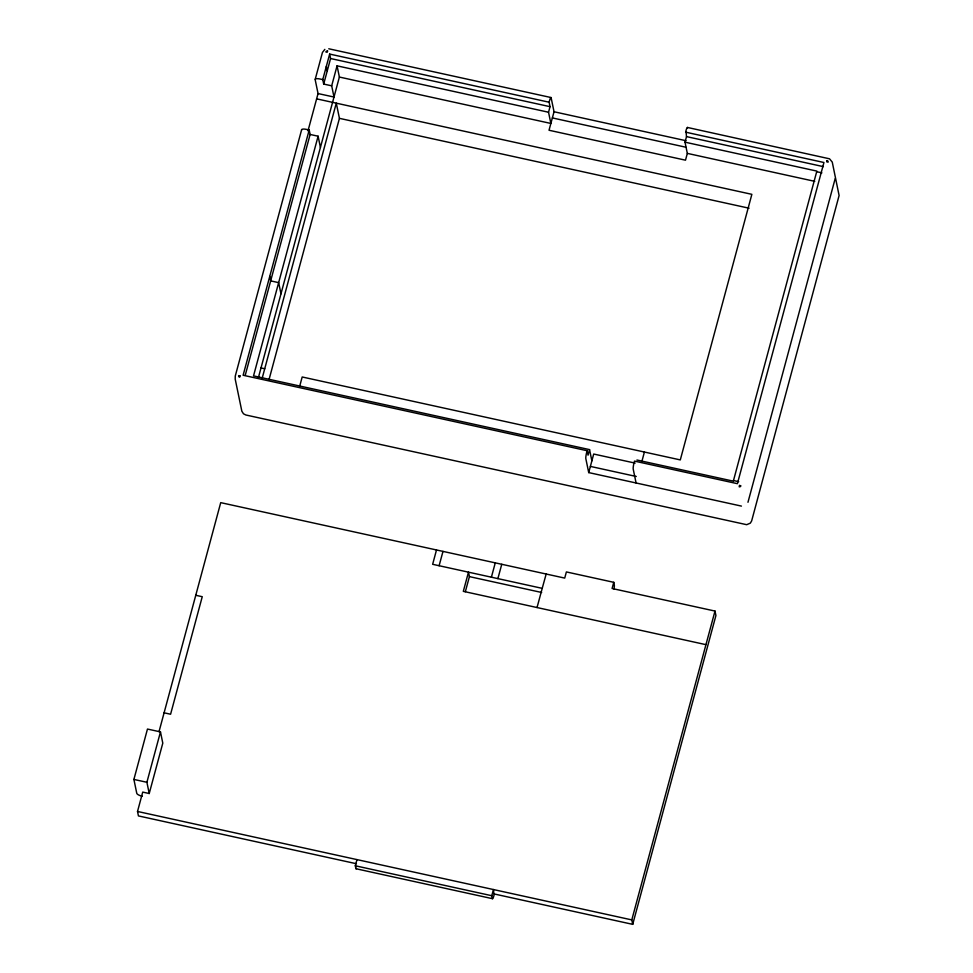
<?xml version="1.0" encoding="UTF-8"?>
<svg xmlns="http://www.w3.org/2000/svg" width="973" height="973" viewBox="0 0 973 973"><rect width="100%" height="100%" fill="white"/><g stroke="black" fill="none" stroke-linecap="round" stroke-linejoin="round"><path stroke-width="1.46" d="M307.991 130.856L318.049 93.566L315.167 79.64A5.376 1.642 15.1 0 1 319.983 78.995L322.768 79.604L323.693 84.067L331.684 85.819L334.007 97.032L318.049 93.566M741.438 506.094L588.714 472.586L593.7 454.038L635.15 463.124M301.666 129.604L235.259 376.089L235.211 379.142L241.851 411.238L243.493 413.793L245.828 414.985L746.692 524.69L750.341 523.133L751.655 520.896L839.103 195.5L832.256 162.102L829.531 158.806L687.473 127.463M315.24 79.214L322.452 52.445L324.836 49.392M142.35 796.267A5.376 1.642 15.1 0 1 136.779 793.348L133.897 779.434L147.47 729.045L160.472 731.903L162.795 743.141L149.222 793.518L142.727 792.095L137.521 811.458L138.434 815.921L356.422 863.732M309.195 129.993L243.116 375.25L587.12 450.718L588.045 455.169L589.541 449.611L253.527 375.894L318.11 136.208L310.119 134.456L309.195 129.993L306.41 129.385A5.376 1.642 15.1 0 0 301.581 130.029M322.768 79.604L329.652 54.074L549.113 102.214L550.037 106.677L548.541 112.236L550.864 123.449L549.027 130.248L685.503 160.18L687.327 153.381L685.004 142.167L686.512 136.609L685.916 130.917A5.376 0.778 -77.6 0 1 687.619 127.755M245.22 375.347L310.119 134.456M323.693 84.067L330.577 58.526L329.652 54.074M331.684 85.819L337.059 65.836L548.541 112.236M159.037 731.599L220.725 502.64L564.717 578.096L566.383 571.929L613.756 582.316L614.316 584.992A5.376 0.778 -77.6 0 1 613.963 589.006M149.222 793.518L146.899 782.28L160.472 731.903M258.429 377.524L339.382 77.049L337.059 65.836M262.211 378.096L336.281 103.162L339.431 118.341L268.962 379.871M299.672 386.317L302.189 376.977L680.297 459.913L751.861 194.332L316.602 98.845M549.113 102.214L549.453 100.985A5.376 0.778 -77.6 0 1 551.144 97.823L554.038 111.761L550.864 123.449L339.382 77.049M436.5 549.976L432.644 564.304L542.216 588.349L546.169 574.034M356.519 868.269A5.376 0.778 -77.6 0 1 355.863 868.451L355.315 865.775L356.982 859.609M439.115 565.727L442.983 551.399M465.349 591.693L469.412 576.624L468.487 572.173L463.318 591.341L705.948 644.661M491.401 577.196L495.269 562.868M497.884 578.619L501.752 564.291M537.047 607.517L542.216 588.349M587.12 450.718L586.792 451.946A5.376 0.778 -77.6 0 0 585.831 458.672L588.714 472.586M491.779 895.719L493.445 889.541L494.041 895.233A5.376 0.778 -77.6 0 1 492.338 898.395L491.779 895.719L355.315 865.775M641.815 461.676L644.406 452.044M613.756 582.316L612.09 588.495L714.997 611.068L715.921 615.52L632.718 924.35L494.369 894.005M632.718 924.35L631.793 919.899L714.997 611.068M747.969 502.287L835.162 178.643M328.765 48.772L551.01 97.531M685.588 132.158L823.936 162.503L737.4 483.678L634.493 461.105L634.165 462.345A5.376 0.778 -77.6 0 0 633.204 469.071L636.087 482.985M330.577 58.526L550.037 106.677M686.512 136.609L823.377 166.638M554.038 111.761L686.05 140.72M685.004 142.167L816.858 171.09L733.326 481.161L636.914 460.01M816.7 171.71L821.893 172.853M552.372 117.928L685.868 147.215M687.327 153.381L814.742 181.343M339.431 118.341L749.064 208.21M261.019 367.94L264.729 368.755M733.496 480.54L738.689 481.671M590.38 466.408L636.269 476.478M469.412 576.624L541.657 592.484M195.755 595.281L202.25 596.704L170.591 714.231L164.096 712.808M133.897 779.434L146.899 782.28M137.521 811.458L631.793 919.899M356.009 868.743L492.472 898.687M589.541 449.611L591.864 460.825M326.332 66.419L327.244 70.883M318.11 136.208L320.433 147.422M280.978 293.846L278.655 282.632L270.676 280.881L269.752 276.429M240.003 375.87L239.674 377.208A1.387 1.314 -11.7 0 1 238.665 375.639L240.003 375.87M739.529 485.454L739.188 486.792A1.387 1.314 -11.7 0 0 740.879 485.807L739.529 485.454M327.56 51.01L327.196 52.226L325.87 51.995A1.387 1.314 -11.7 0 1 327.56 51.01M827.074 160.594L826.722 161.81L828.084 162.163A1.387 1.314 -11.7 0 0 827.074 160.594"/></g></svg>
